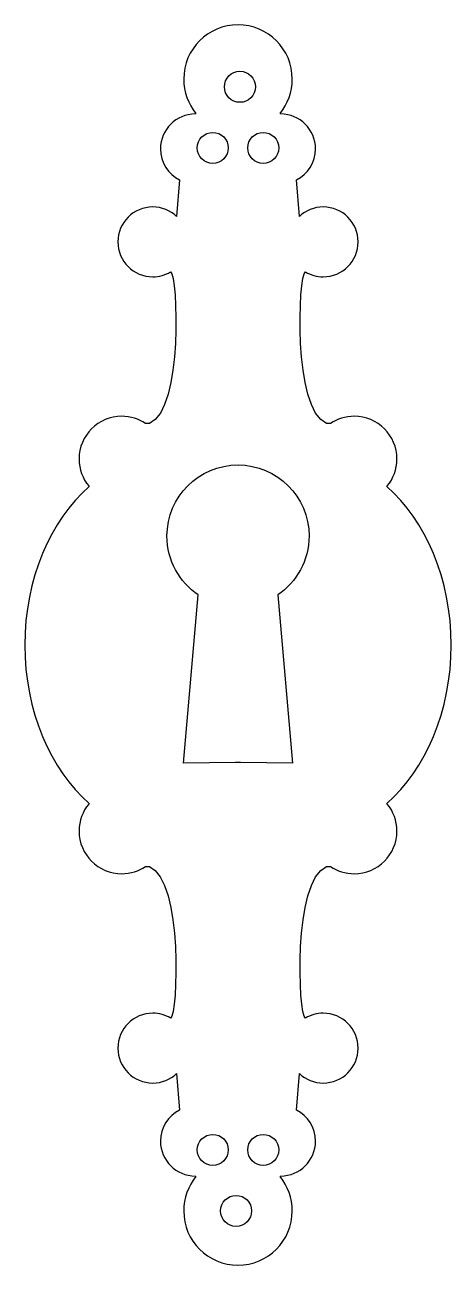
# Model space of a CAD drawing. Header units: centimetres. Extents: x -3.6 to 3.6, y -10.4 to 10.4.
import ezdxf

# ---------------------------------------------------------------- set-up
doc = ezdxf.new("R2010")
doc.units = ezdxf.units.CM
doc.header["$MEASUREMENT"] = 0
doc.layers.add('Camada 1', color=7, linetype='Continuous')

msp = doc.modelspace()

# ---------------------------------------------------------------- linework, layer by layer
at = {"layer": 'Camada 1', "color": 7, "lineweight": 25}
for centre in [(0.03258, 9.38185), (-0.42348, 8.35571), (0.42348, 8.35571), (-0.42348, -8.48602), (0.42348, -8.48602), (-0.03258, -9.51215)]:
    msp.add_ellipse(centre, major_axis=(0, 0.26061), ratio=1, dxfattribs=at)
at = {"layer": 'Camada 1'}
msp.add_open_spline([(3.58334, 0.00001), (3.58334, -1.11296), (3.15323, -2.09298), (2.50114, -2.6644), (2.50114, -2.6644), (2.50114, -2.6644), (2.50961, -2.67387), (2.50961, -2.67387), (2.50961, -2.67387), (2.61058, -2.79743), (2.67119, -2.95528), (2.67119, -3.12726), (2.67119, -3.12726), (2.67119, -3.52308), (2.35033, -3.84394), (1.95454, -3.84394), (1.95454, -3.84394), (1.80611, -3.84394), (1.66823, -3.79883), (1.5538, -3.72152), (1.5538, -3.72152), (1.5538, -3.72152), (1.48953, -3.7253), (1.48953, -3.7253), (1.48953, -3.7253), (0.91864, -3.95721), (1.01235, -6.22567), (1.13496, -6.27086), (1.13496, -6.27086), (1.2224, -6.21913), (1.3243, -6.18942), (1.4333, -6.18942), (1.4333, -6.18942), (1.75712, -6.18942), (2.01964, -6.45194), (2.01964, -6.77579), (2.01964, -6.77579), (2.01964, -7.09961), (1.75712, -7.36213), (1.4333, -7.36213), (1.4333, -7.36213), (1.27899, -7.36213), (1.1385, -7.30252), (1.03383, -7.20505), (1.03383, -7.20505), (1.03383, -7.20505), (0.98123, -7.81603), (0.98123, -7.81603), (0.98123, -7.81603), (1.1721, -7.91268), (1.30296, -8.11075), (1.30296, -8.3394), (1.30296, -8.3394), (1.30296, -8.66325), (1.04044, -8.92577), (0.71662, -8.92577), (0.71662, -8.92577), (0.71662, -8.92577), (0.70601, -8.93455), (0.70601, -8.93455), (0.70601, -8.93455), (0.83476, -9.09182), (0.91207, -9.29295), (0.91207, -9.51214), (0.91207, -9.51214), (0.91207, -10.01591), (0.50366, -10.42426), (-0.00005, -10.42426), (-0.00005, -10.42426), (-0.50376, -10.42426), (-0.91217, -10.0159), (-0.91217, -9.51214), (-0.91217, -9.51214), (-0.91217, -9.29296), (-0.83489, -9.09182), (-0.70609, -8.93455), (-0.70609, -8.93455), (-0.70609, -8.93455), (-0.7167, -8.92577), (-0.7167, -8.92577), (-0.7167, -8.92577), (-1.04055, -8.92577), (-1.30307, -8.66325), (-1.30307, -8.3394), (-1.30307, -8.3394), (-1.30307, -8.11072), (-1.17221, -7.91268), (-0.98131, -7.81603), (-0.98131, -7.81603), (-0.98131, -7.81603), (-1.03394, -7.20505), (-1.03394, -7.20505), (-1.03394, -7.20505), (-1.13861, -7.30252), (-1.27908, -7.36213), (-1.43338, -7.36213), (-1.43338, -7.36213), (-1.75723, -7.36213), (-2.01975, -7.09961), (-2.01975, -6.77579), (-2.01975, -6.77579), (-2.01975, -6.45194), (-1.75723, -6.18942), (-1.43338, -6.18942), (-1.43338, -6.18942), (-1.3244, -6.18942), (-1.22245, -6.21913), (-1.13506, -6.27086), (-1.13506, -6.27086), (-1.01245, -6.22567), (-0.91874, -3.95721), (-1.48963, -3.7253), (-1.48963, -3.7253), (-1.48963, -3.7253), (-1.5539, -3.72152), (-1.5539, -3.72152), (-1.5539, -3.72152), (-1.66831, -3.79883), (-1.80618, -3.84394), (-1.95461, -3.84394), (-1.95461, -3.84394), (-2.3504, -3.84394), (-2.67126, -3.52308), (-2.67126, -3.12726), (-2.67126, -3.12726), (-2.67126, -2.95528), (-2.61062, -2.79743), (-2.50965, -2.67387), (-2.50965, -2.67387), (-2.50965, -2.67387), (-2.50118, -2.6644), (-2.50118, -2.6644), (-2.50118, -2.6644), (-3.15324, -2.093), (-3.58334, -1.11298), (-3.58334, 0.00001), (-3.58334, 0.00001), (-3.58334, 1.11301), (-3.15323, 2.093), (-2.50114, 2.66442), (-2.50114, 2.66442), (-2.50114, 2.66442), (-2.50961, 2.67389), (-2.50961, 2.67389), (-2.50961, 2.67389), (-2.61058, 2.79745), (-2.67122, 2.9553), (-2.67122, 3.12728), (-2.67122, 3.12728), (-2.67122, 3.5231), (-2.35036, 3.84396), (-1.95457, 3.84396), (-1.95457, 3.84396), (-1.80614, 3.84396), (-1.66826, 3.79885), (-1.55386, 3.72156), (-1.55386, 3.72156), (-1.55386, 3.72156), (-1.48959, 3.72532), (-1.48959, 3.72532), (-1.48959, 3.72532), (-0.91867, 3.95723), (-1.01239, 6.22571), (-1.13502, 6.27088), (-1.13502, 6.27088), (-1.22244, 6.21915), (-1.32436, 6.18944), (-1.43334, 6.18944), (-1.43334, 6.18944), (-1.75719, 6.18944), (-2.01971, 6.45196), (-2.01971, 6.77581), (-2.01971, 6.77581), (-2.01971, 7.09966), (-1.75719, 7.36218), (-1.43334, 7.36218), (-1.43334, 7.36218), (-1.27903, 7.36218), (-1.13857, 7.30257), (-1.0339, 7.20507), (-1.0339, 7.20507), (-1.0339, 7.20507), (-0.98127, 7.81607), (-0.98127, 7.81607), (-0.98127, 7.81607), (-1.17214, 7.91272), (-1.30303, 8.11076), (-1.30303, 8.33944), (-1.30303, 8.33944), (-1.30303, 8.66329), (-1.04051, 8.92581), (-0.71666, 8.92581), (-0.71666, 8.92581), (-0.71666, 8.92581), (-0.70605, 8.93459), (-0.70605, 8.93459), (-0.70605, 8.93459), (-0.83482, 9.09186), (-0.91213, 9.29297), (-0.91213, 9.51218), (-0.91213, 9.51218), (-0.91214, 10.01592), (-0.5037, 10.42428), (0.00001, 10.42428), (0.00001, 10.42428), (0.50372, 10.42428), (0.91213, 10.01592), (0.91213, 9.51216), (0.91213, 9.51216), (0.91213, 9.29298), (0.83482, 9.09187), (0.70607, 8.93457), (0.70607, 8.93457), (0.70607, 8.93457), (0.71668, 8.92579), (0.71668, 8.92579), (0.71668, 8.92579), (1.0405, 8.92579), (1.30302, 8.66327), (1.30302, 8.33942), (1.30302, 8.33942), (1.30302, 8.11074), (1.17216, 7.9127), (0.98129, 7.81605), (0.98129, 7.81605), (0.98129, 7.81605), (1.03389, 7.20505), (1.03389, 7.20505), (1.03389, 7.20505), (1.13856, 7.30252), (1.27905, 7.36216), (1.43336, 7.36216), (1.43336, 7.36216), (1.75718, 7.36216), (2.0197, 7.09964), (2.0197, 6.77579), (2.0197, 6.77579), (2.0197, 6.45194), (1.75718, 6.18942), (1.43336, 6.18942), (1.43336, 6.18942), (1.32435, 6.18942), (1.22243, 6.21913), (1.13502, 6.27086), (1.13502, 6.27086), (1.01241, 6.22567), (0.9187, 3.95721), (1.48959, 3.7253), (1.48959, 3.7253), (1.48959, 3.7253), (1.55386, 3.72154), (1.55386, 3.72154), (1.55386, 3.72154), (1.66827, 3.79882), (1.80614, 3.84394), (1.9546, 3.84394), (1.9546, 3.84394), (2.35039, 3.84394), (2.67125, 3.52308), (2.67125, 3.12726), (2.67125, 3.12726), (2.67125, 2.95528), (2.61063, 2.79743), (2.50967, 2.67387), (2.50967, 2.67387), (2.50967, 2.67387), (2.5012, 2.6644), (2.5012, 2.6644), (2.5012, 2.6644), (3.15324, 2.093), (3.58334, 1.11301), (3.58334, 0.00001)], degree=3, knots=[0, 0, 0, 0, 0.01449275, 0.01449275, 0.01449275, 0.01449275, 0.02898551, 0.02898551, 0.02898551, 0.02898551, 0.04347826, 0.04347826, 0.04347826, 0.04347826, 0.05797101, 0.05797101, 0.05797101, 0.05797101, 0.07246377, 0.07246377, 0.07246377, 0.07246377, 0.08695652, 0.08695652, 0.08695652, 0.08695652, 0.10144928, 0.10144928, 0.10144928, 0.10144928, 0.11594203, 0.11594203, 0.11594203, 0.11594203, 0.13043478, 0.13043478, 0.13043478, 0.13043478, 0.14492754, 0.14492754, 0.14492754, 0.14492754, 0.15942029, 0.15942029, 0.15942029, 0.15942029, 0.17391304, 0.17391304, 0.17391304, 0.17391304, 0.1884058, 0.1884058, 0.1884058, 0.1884058, 0.20289855, 0.20289855, 0.20289855, 0.20289855, 0.2173913, 0.2173913, 0.2173913, 0.2173913, 0.23188406, 0.23188406, 0.23188406, 0.23188406, 0.24637681, 0.24637681, 0.24637681, 0.24637681, 0.26086957, 0.26086957, 0.26086957, 0.26086957, 0.27536232, 0.27536232, 0.27536232, 0.27536232, 0.28985507, 0.28985507, 0.28985507, 0.28985507, 0.30434783, 0.30434783, 0.30434783, 0.30434783, 0.31884058, 0.31884058, 0.31884058, 0.31884058, 0.33333333, 0.33333333, 0.33333333, 0.33333333, 0.34782609, 0.34782609, 0.34782609, 0.34782609, 0.36231884, 0.36231884, 0.36231884, 0.36231884, 0.37681159, 0.37681159, 0.37681159, 0.37681159, 0.39130435, 0.39130435, 0.39130435, 0.39130435, 0.4057971, 0.4057971, 0.4057971, 0.4057971, 0.42028986, 0.42028986, 0.42028986, 0.42028986, 0.43478261, 0.43478261, 0.43478261, 0.43478261, 0.44927536, 0.44927536, 0.44927536, 0.44927536, 0.46376812, 0.46376812, 0.46376812, 0.46376812, 0.47826087, 0.47826087, 0.47826087, 0.47826087, 0.49275362, 0.49275362, 0.49275362, 0.49275362, 0.50724638, 0.50724638, 0.50724638, 0.50724638, 0.52173913, 0.52173913, 0.52173913, 0.52173913, 0.53623188, 0.53623188, 0.53623188, 0.53623188, 0.55072464, 0.55072464, 0.55072464, 0.55072464, 0.56521739, 0.56521739, 0.56521739, 0.56521739, 0.57971014, 0.57971014, 0.57971014, 0.57971014, 0.5942029, 0.5942029, 0.5942029, 0.5942029, 0.60869565, 0.60869565, 0.60869565, 0.60869565, 0.62318841, 0.62318841, 0.62318841, 0.62318841, 0.63768116, 0.63768116, 0.63768116, 0.63768116, 0.65217391, 0.65217391, 0.65217391, 0.65217391, 0.66666667, 0.66666667, 0.66666667, 0.66666667, 0.68115942, 0.68115942, 0.68115942, 0.68115942, 0.69565217, 0.69565217, 0.69565217, 0.69565217, 0.71014493, 0.71014493, 0.71014493, 0.71014493, 0.72463768, 0.72463768, 0.72463768, 0.72463768, 0.73913043, 0.73913043, 0.73913043, 0.73913043, 0.75362319, 0.75362319, 0.75362319, 0.75362319, 0.76811594, 0.76811594, 0.76811594, 0.76811594, 0.7826087, 0.7826087, 0.7826087, 0.7826087, 0.79710145, 0.79710145, 0.79710145, 0.79710145, 0.8115942, 0.8115942, 0.8115942, 0.8115942, 0.82608696, 0.82608696, 0.82608696, 0.82608696, 0.84057971, 0.84057971, 0.84057971, 0.84057971, 0.85507246, 0.85507246, 0.85507246, 0.85507246, 0.86956522, 0.86956522, 0.86956522, 0.86956522, 0.88405797, 0.88405797, 0.88405797, 0.88405797, 0.89855072, 0.89855072, 0.89855072, 0.89855072, 0.91304348, 0.91304348, 0.91304348, 0.91304348, 0.92753623, 0.92753623, 0.92753623, 0.92753623, 0.94202899, 0.94202899, 0.94202899, 0.94202899, 0.95652174, 0.95652174, 0.95652174, 0.95652174, 0.97101449, 0.97101449, 0.97101449, 0.97101449, 1, 1, 1, 1], dxfattribs=at)
at = {"layer": 'Camada 1', "color": 7, "lineweight": 25}
msp.add_open_spline([(0.04264, -1.97312), (0.04264, -1.97312), (0.91677, -1.98368), (0.91677, -1.98368), (0.91677, -1.98368), (0.91677, -1.98368), (0.66721, 0.84215), (0.66721, 0.84215), (0.66721, 0.84215), (0.98511, 1.05683), (1.19397, 1.42032), (1.19397, 1.83254), (1.19397, 1.83254), (1.19397, 2.49207), (0.65933, 3.02658), (0.00004, 3.02658), (0.00004, 3.02658), (-0.65935, 3.02658), (-1.19392, 2.49207), (-1.19392, 1.83254), (-1.19392, 1.83254), (-1.19392, 1.42032), (-0.98503, 1.05683), (-0.66735, 0.84215), (-0.66735, 0.84215), (-0.66735, 0.84215), (-0.91669, -1.98368), (-0.91669, -1.98368), (-0.91669, -1.98368), (-0.91669, -1.98368), (-0.04253, -1.97312), (-0.04253, -1.97312), (-0.04253, -1.97312), (-0.04253, -1.97312), (0.04264, -1.97312), (0.04264, -1.97312)], degree=3, knots=[0, 0, 0, 0, 0.1, 0.1, 0.1, 0.1, 0.2, 0.2, 0.2, 0.2, 0.3, 0.3, 0.3, 0.3, 0.4, 0.4, 0.4, 0.4, 0.5, 0.5, 0.5, 0.5, 0.6, 0.6, 0.6, 0.6, 0.7, 0.7, 0.7, 0.7, 0.8, 0.8, 0.8, 0.8, 1, 1, 1, 1], dxfattribs=at)

doc.saveas('drawing.dxf')
